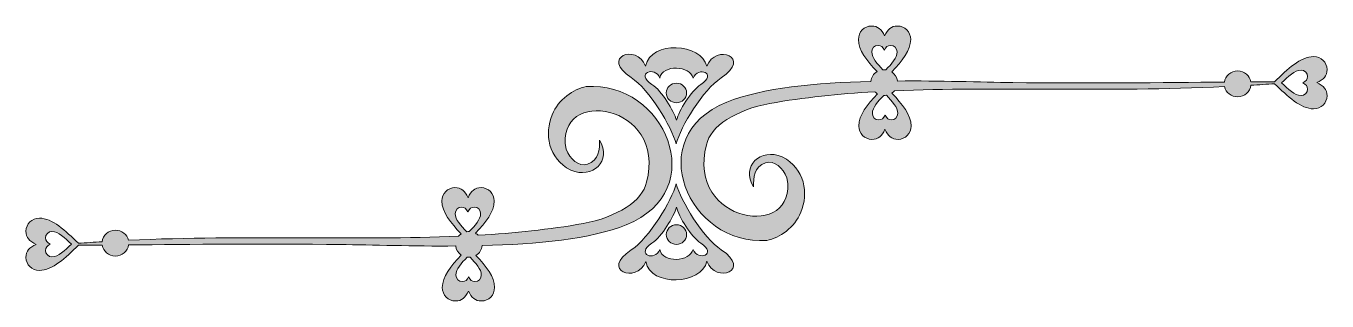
# Model space of a CAD drawing. Header units: inches. Extents: x -530 to 1125, y 245 to 596.
import ezdxf

# ---------------------------------------------------------------- set-up
doc = ezdxf.new("R2010")
doc.units = ezdxf.units.IN
doc.header["$MEASUREMENT"] = 0
doc.layers.add('图层 1', color=7, linetype='Continuous')

# ---------------------------------------------------------------- blocks, each defined once
blk = doc.blocks.new('block 2')
at = {"layer": '图层 1', "true_color": 0xffffff}
h = blk.add_hatch(color=7, dxfattribs=at)
h.dxf.hatch_style = 2
edge = h.paths.add_edge_path()
edge.add_spline(control_points=[(1112.2, 523.4), (1120.7, 527.5), (1125, 531.7), (1125, 540), (1125, 549.2), (1117.4, 556.6), (1108, 556.6), (1091.4, 556.6), (1074.8, 540.7), (1058.2, 524.5), (1048.9, 524.5), (1038.8, 524.4), (1028.1, 524.4), (1026.9, 532.3), (1019.9, 538.3), (1011.3, 538.3), (1002.7, 538.3), (995.6, 532.1), (994.5, 524.1), (917.2, 523.5), (818.7, 522.4), (725.3, 523.5), (684.8, 524.1), (632.4, 525.9), (578.5, 525.5), (577.8, 530.3), (575.2, 534.4), (571.3, 537), (584.4, 550.9), (595.4, 564.7), (595.4, 578.5), (595.4, 587.9), (588, 595.5), (578.8, 595.5), (570.5, 595.5), (566.3, 591.3), (562.2, 582.8), (558, 591.3), (553.8, 595.5), (545.5, 595.5), (536.3, 595.5), (528.9, 587.9), (528.9, 578.5), (528.9, 564.8), (539.7, 551.1), (552.6, 537.4), (548.2, 534.8), (545.2, 530.3), (544.7, 525), (475.2, 523.3), (406.7, 516.9), (361.4, 498.6), (252.1, 454.5), (312.9, 314.9), (412.4, 322.7), (429, 325.9), (447.6, 338.9), (455.8, 358.5), (465.6, 382.2), (461.1, 414.3), (432.1, 428.9), (404.2, 440.9), (379.5, 417.2), (395.3, 390.7), (395.3, 402.6), (396.2, 416.3), (410.8, 421.3), (422.4, 425.2), (432.5, 414.6), (438, 402.4), (452.9, 321.6), (309.1, 344.2), (335.6, 444.3), (340, 467.7), (373.8, 489.2), (416.4, 496.9), (459.3, 504.6), (503.8, 509.1), (549.6, 511.8), (550.7, 510.8), (551.9, 510), (553.1, 509.2), (540.2, 495.6), (529.4, 481.9), (529.4, 468.2), (529.4, 458.8), (536.9, 451.2), (546.1, 451.2), (554.4, 451.2), (558.6, 455.5), (562.7, 464), (566.9, 455.5), (571, 451.2), (579.4, 451.2), (588.5, 451.2), (596, 458.8), (596, 468.2), (596, 482.2), (584.7, 496.1), (571.5, 510.1), (572.7, 510.9), (573.8, 511.9), (574.7, 513), (703.8, 518.6), (844.1, 511.2), (994.7, 518.3), (996.4, 510.9), (1003.2, 505.4), (1011.3, 505.4), (1020.1, 505.4), (1027.3, 511.8), (1028.2, 520.1), (1038.2, 520.7), (1048.3, 521.3), (1058.4, 522.1), (1074.9, 505.9), (1091.5, 490.1), (1108, 490.1), (1117.4, 490.1), (1125, 497.5), (1125, 506.7), (1125, 515), (1120.7, 519.2), (1112.2, 523.4)], knot_values=[0, 0, 0, 0, 1, 1, 1, 2, 2, 2, 3, 3, 3, 4, 4, 4, 5, 5, 5, 6, 6, 6, 7, 7, 7, 8, 8, 8, 9, 9, 9, 10, 10, 10, 11, 11, 11, 12, 12, 12, 13, 13, 13, 14, 14, 14, 15, 15, 15, 16, 16, 16, 17, 17, 17, 18, 18, 18, 19, 19, 19, 20, 20, 20, 21, 21, 21, 22, 22, 22, 23, 23, 23, 24, 24, 24, 25, 25, 25, 26, 26, 26, 27, 27, 27, 28, 28, 28, 29, 29, 29, 30, 30, 30, 31, 31, 31, 32, 32, 32, 33, 33, 33, 34, 34, 34, 35, 35, 35, 36, 36, 36, 37, 37, 37, 38, 38, 38, 39, 39, 39, 40, 40, 40, 41, 41, 41, 41], degree=3, periodic=1)
edge = h.paths.add_edge_path()
edge.add_spline(control_points=[(545.9, 562.6), (545.9, 567.1), (549.5, 570.8), (553.9, 570.8), (557.9, 570.8), (560, 568.7), (562, 564.6), (564, 568.7), (566, 570.8), (570.1, 570.8), (574.5, 570.8), (578.1, 567.1), (578.1, 562.6), (578.1, 554.9), (571.2, 547.3), (563.8, 539.7), (563.1, 539.8), (562.4, 539.9), (561.6, 539.9), (561.1, 539.9), (560.6, 539.8), (560.1, 539.8), (552.7, 547.4), (545.9, 555), (545.9, 562.6)], knot_values=[0, 0, 0, 0, 1, 1, 1, 2, 2, 2, 3, 3, 3, 4, 4, 4, 5, 5, 5, 6, 6, 6, 7, 7, 7, 8, 8, 8, 8], degree=3, periodic=1)
edge = h.paths.add_edge_path()
edge.add_spline(control_points=[(579, 484.2), (579, 479.6), (575.4, 476), (570.9, 476), (566.9, 476), (564.9, 478), (562.9, 482.1), (560.9, 478), (558.8, 476), (554.8, 476), (550.3, 476), (546.7, 479.6), (546.7, 484.2), (546.7, 491.8), (553.7, 499.4), (561.1, 507.1), (561.3, 507), (561.4, 507), (561.6, 507), (562.6, 507), (563.5, 507.1), (564.5, 507.3), (572, 499.6), (579, 491.9), (579, 484.2)], knot_values=[0, 0, 0, 0, 1, 1, 1, 2, 2, 2, 3, 3, 3, 4, 4, 4, 5, 5, 5, 6, 6, 6, 7, 7, 7, 8, 8, 8, 8], degree=3, periodic=1)
edge = h.paths.add_edge_path()
edge.add_spline(control_points=[(1100.3, 515.1), (1100.3, 510.7), (1096.6, 507), (1092, 507), (1083.8, 507), (1075.6, 515.1), (1067.3, 523.2), (1075.6, 531.3), (1083.8, 539.3), (1092, 539.3), (1096.6, 539.3), (1100.3, 535.7), (1100.3, 531.3), (1100.3, 527.2), (1098.2, 525.2), (1094.1, 523.2), (1098.2, 521.2), (1100.3, 519.2), (1100.3, 515.1)], knot_values=[0, 0, 0, 0, 1, 1, 1, 2, 2, 2, 3, 3, 3, 4, 4, 4, 5, 5, 5, 6, 6, 6, 6], degree=3, periodic=1)
h = blk.add_hatch(color=7, dxfattribs=at)
h.dxf.hatch_style = 2
edge = h.paths.add_edge_path()
edge.add_spline(control_points=[(239.9, 529.8), (263, 514.7), (291.1, 467.5), (297.1, 445.5), (303, 467.5), (331.1, 514.4), (354.3, 529.5), (394.3, 555.6), (347.5, 573.5), (336, 544.3), (329.8, 573.8), (264.6, 577.5), (258.2, 544.6), (246.7, 573.7), (199.9, 555.8), (239.9, 529.8)], knot_values=[0, 0, 0, 0, 1, 1, 1, 2, 2, 2, 3, 3, 3, 4, 4, 4, 5, 5, 5, 5], degree=3, periodic=1)
edge = h.paths.add_edge_path()
edge.add_spline(control_points=[(276.3, 529.2), (279.7, 547.1), (315.1, 545.1), (318.5, 529.1), (324.8, 544.9), (350.1, 535.2), (328.4, 521.1), (315.9, 512.9), (300.6, 487.4), (297.4, 475.5), (294.1, 487.4), (278.9, 513), (266.3, 521.2), (244.6, 535.4), (270, 545.1), (276.3, 529.2)], knot_values=[0, 0, 0, 0, 1, 1, 1, 2, 2, 2, 3, 3, 3, 4, 4, 4, 5, 5, 5, 5], degree=3, periodic=1)
h = blk.add_hatch(color=7, dxfattribs=at)
h.dxf.hatch_style = 2
edge = h.paths.add_edge_path()
edge.add_spline(control_points=[(50.3, 316), (119.9, 317.7), (188.3, 324.1), (233.6, 342.4), (342.9, 386.5), (282.2, 526.1), (182.6, 518.3), (166.1, 515.1), (147.4, 502.1), (139.3, 482.5), (129.4, 458.8), (133.9, 426.7), (162.9, 412.1), (190.9, 400.1), (215.6, 423.8), (199.7, 450.3), (199.8, 438.4), (198.8, 424.7), (184.2, 419.7), (172.6, 415.8), (162.5, 426.4), (157, 438.6), (142.1, 519.4), (285.9, 496.8), (259.4, 396.7), (255.1, 373.3), (221.2, 351.8), (178.6, 344.1), (135.7, 336.4), (91.3, 331.9), (45.4, 329.2), (44.4, 330.2), (43.2, 331), (41.9, 331.7), (54.8, 345.4), (65.6, 359.1), (65.6, 372.8), (65.6, 382.2), (58.1, 389.8), (48.9, 389.8), (40.6, 389.8), (36.5, 385.5), (32.3, 377), (28.1, 385.5), (24, 389.8), (15.7, 389.8), (6.5, 389.8), (-1, 382.2), (-1, 372.8), (-1, 358.8), (10.3, 344.9), (23.5, 330.9), (22.3, 330.1), (21.3, 329.1), (20.3, 328), (-108.8, 322.4), (-249.1, 329.8), (-399.7, 322.8), (-401.4, 330.1), (-408.2, 335.6), (-416.3, 335.6), (-425.1, 335.6), (-432.3, 329.2), (-433.2, 320.9), (-443.2, 320.3), (-453.3, 319.7), (-463.4, 318.9), (-479.9, 335.1), (-496.4, 350.9), (-513, 350.9), (-522.4, 350.9), (-530, 343.5), (-530, 334.3), (-530, 326), (-525.7, 321.8), (-517.2, 317.6), (-525.7, 313.5), (-530, 309.3), (-530, 301), (-530, 291.8), (-522.4, 284.4), (-513, 284.4), (-496.4, 284.4), (-479.8, 300.2), (-463.2, 316.5), (-453.8, 316.5), (-443.8, 316.6), (-433.1, 316.6), (-431.8, 308.7), (-424.8, 302.7), (-416.3, 302.7), (-407.7, 302.7), (-400.6, 308.9), (-399.5, 316.9), (-322.2, 317.5), (-223.7, 318.6), (-130.3, 317.4), (-89.8, 316.9), (-37.4, 315.1), (16.6, 315.5), (17.2, 310.7), (19.8, 306.6), (23.7, 304), (10.6, 290.1), (-0.4, 276.3), (-0.4, 262.5), (-0.4, 253.1), (7, 245.5), (16.2, 245.5), (24.5, 245.5), (28.7, 249.7), (32.9, 258.2), (37, 249.7), (41.2, 245.5), (49.5, 245.5), (58.7, 245.5), (66.1, 253.1), (66.1, 262.5), (66.1, 276.2), (55.3, 289.9), (42.4, 303.6), (46.8, 306.2), (49.8, 310.7), (50.3, 316)], knot_values=[0, 0, 0, 0, 1, 1, 1, 2, 2, 2, 3, 3, 3, 4, 4, 4, 5, 5, 5, 6, 6, 6, 7, 7, 7, 8, 8, 8, 9, 9, 9, 10, 10, 10, 11, 11, 11, 12, 12, 12, 13, 13, 13, 14, 14, 14, 15, 15, 15, 16, 16, 16, 17, 17, 17, 18, 18, 18, 19, 19, 19, 20, 20, 20, 21, 21, 21, 22, 22, 22, 23, 23, 23, 24, 24, 24, 25, 25, 25, 26, 26, 26, 27, 27, 27, 28, 28, 28, 29, 29, 29, 30, 30, 30, 31, 31, 31, 32, 32, 32, 33, 33, 33, 34, 34, 34, 35, 35, 35, 36, 36, 36, 37, 37, 37, 38, 38, 38, 39, 39, 39, 40, 40, 40, 41, 41, 41, 41], degree=3, periodic=1)
edge = h.paths.add_edge_path()
edge.add_spline(control_points=[(-497, 301.7), (-501.6, 301.7), (-505.2, 305.3), (-505.2, 309.7), (-505.2, 313.8), (-503.2, 315.8), (-499.1, 317.8), (-503.2, 319.8), (-505.2, 321.8), (-505.2, 325.9), (-505.2, 330.3), (-501.6, 334), (-497, 334), (-488.8, 334), (-480.5, 325.9), (-472.3, 317.8), (-480.5, 309.7), (-488.8, 301.7), (-497, 301.7)], knot_values=[0, 0, 0, 0, 1, 1, 1, 2, 2, 2, 3, 3, 3, 4, 4, 4, 5, 5, 5, 6, 6, 6, 6], degree=3, periodic=1)
edge = h.paths.add_edge_path()
edge.add_spline(control_points=[(16, 356.8), (16, 361.4), (19.6, 365), (24.1, 365), (28.1, 365), (30.1, 363), (32.1, 358.9), (34.2, 363), (36.2, 365), (40.2, 365), (44.7, 365), (48.3, 361.4), (48.3, 356.8), (48.3, 349.2), (41.4, 341.6), (33.9, 333.9), (33.8, 334), (33.6, 334), (33.4, 334), (32.4, 334), (31.5, 333.9), (30.6, 333.7), (23, 341.4), (16, 349.1), (16, 356.8)], knot_values=[0, 0, 0, 0, 1, 1, 1, 2, 2, 2, 3, 3, 3, 4, 4, 4, 5, 5, 5, 6, 6, 6, 7, 7, 7, 8, 8, 8, 8], degree=3, periodic=1)
edge = h.paths.add_edge_path()
edge.add_spline(control_points=[(49.2, 278.4), (49.2, 273.9), (45.6, 270.2), (41.1, 270.2), (37.1, 270.2), (35.1, 272.3), (33, 276.4), (31, 272.3), (29, 270.2), (25, 270.2), (20.5, 270.2), (16.9, 273.9), (16.9, 278.4), (16.9, 286.1), (23.8, 293.7), (31.2, 301.3), (31.9, 301.2), (32.7, 301.1), (33.4, 301.1), (33.9, 301.1), (34.4, 301.2), (34.9, 301.2), (42.3, 293.6), (49.2, 286), (49.2, 278.4)], knot_values=[0, 0, 0, 0, 1, 1, 1, 2, 2, 2, 3, 3, 3, 4, 4, 4, 5, 5, 5, 6, 6, 6, 7, 7, 7, 8, 8, 8, 8], degree=3, periodic=1)
h = blk.add_hatch(color=7, dxfattribs=at)
h.dxf.hatch_style = 2
edge = h.paths.add_edge_path()
edge.add_spline(control_points=[(297.4, 497.8), (304.5, 497.8), (310.3, 503.4), (310.3, 510.3), (310.3, 517.1), (304.5, 522.7), (297.4, 522.7), (290.2, 522.7), (284.5, 517.1), (284.5, 510.3), (284.5, 503.4), (290.2, 497.8), (297.4, 497.8)], knot_values=[0, 0, 0, 0, 1, 1, 1, 2, 2, 2, 3, 3, 3, 4, 4, 4, 4], degree=3, periodic=1)
h = blk.add_hatch(color=7, dxfattribs=at)
h.dxf.hatch_style = 2
edge = h.paths.add_edge_path()
edge.add_spline(control_points=[(354.4, 310.7), (331.2, 325.9), (303, 372.8), (297.1, 394.8), (291.2, 372.8), (263.1, 325.6), (239.9, 310.5), (200, 284.4), (246.7, 266.6), (258.3, 295.7), (264.6, 262.8), (329.9, 266.5), (336, 296), (347.6, 266.8), (394.3, 284.7), (354.4, 310.7)], knot_values=[0, 0, 0, 0, 1, 1, 1, 2, 2, 2, 3, 3, 3, 4, 4, 4, 5, 5, 5, 5], degree=3, periodic=1)
edge = h.paths.add_edge_path()
edge.add_spline(control_points=[(318.5, 311.2), (315.2, 295.2), (279.8, 293.2), (276.3, 311.1), (270, 295.2), (244.7, 304.9), (266.3, 319.1), (278.9, 327.3), (294.2, 352.9), (297.4, 364.8), (300.6, 352.9), (315.9, 327.4), (328.5, 319.2), (350.2, 305.1), (324.8, 295.4), (318.5, 311.2)], knot_values=[0, 0, 0, 0, 1, 1, 1, 2, 2, 2, 3, 3, 3, 4, 4, 4, 5, 5, 5, 5], degree=3, periodic=1)
h = blk.add_hatch(color=7, dxfattribs=at)
h.dxf.hatch_style = 2
edge = h.paths.add_edge_path()
edge.add_spline(control_points=[(297.4, 342.5), (290.3, 342.5), (284.5, 336.9), (284.5, 330), (284.5, 323.1), (290.3, 317.6), (297.4, 317.6), (304.5, 317.6), (310.3, 323.1), (310.3, 330), (310.3, 336.9), (304.5, 342.5), (297.4, 342.5)], knot_values=[0, 0, 0, 0, 1, 1, 1, 2, 2, 2, 3, 3, 3, 4, 4, 4, 4], degree=3, periodic=1)
at = {"layer": '图层 1', "lineweight": 0}
for points, knots in [([(1112.2, 523.4), (1120.7, 527.5), (1125, 531.7), (1125, 540), (1125, 549.2), (1117.4, 556.6), (1108, 556.6), (1091.4, 556.6), (1074.8, 540.7), (1058.2, 524.5), (1048.9, 524.5), (1038.8, 524.4), (1028.1, 524.4), (1026.9, 532.3), (1019.9, 538.3), (1011.3, 538.3), (1002.7, 538.3), (995.6, 532.1), (994.5, 524.1), (917.2, 523.5), (818.7, 522.4), (725.3, 523.5), (684.8, 524.1), (632.4, 525.9), (578.5, 525.5), (577.8, 530.3), (575.2, 534.4), (571.3, 537), (584.4, 550.9), (595.4, 564.7), (595.4, 578.5), (595.4, 587.9), (588, 595.5), (578.8, 595.5), (570.5, 595.5), (566.3, 591.3), (562.2, 582.8), (558, 591.3), (553.8, 595.5), (545.5, 595.5), (536.3, 595.5), (528.9, 587.9), (528.9, 578.5), (528.9, 564.8), (539.7, 551.1), (552.6, 537.4), (548.2, 534.8), (545.2, 530.3), (544.7, 525), (475.2, 523.3), (406.7, 516.9), (361.4, 498.6), (252.1, 454.5), (312.9, 314.9), (412.4, 322.7), (429, 325.9), (447.6, 338.9), (455.8, 358.5), (465.6, 382.2), (461.1, 414.3), (432.1, 428.9), (404.2, 440.9), (379.5, 417.2), (395.3, 390.7), (395.3, 402.6), (396.2, 416.3), (410.8, 421.3), (422.4, 425.2), (432.5, 414.6), (438, 402.4), (452.9, 321.6), (309.1, 344.2), (335.6, 444.3), (340, 467.7), (373.8, 489.2), (416.4, 496.9), (459.3, 504.6), (503.8, 509.1), (549.6, 511.8), (550.7, 510.8), (551.9, 510), (553.1, 509.2), (540.2, 495.6), (529.4, 481.9), (529.4, 468.2), (529.4, 458.8), (536.9, 451.2), (546.1, 451.2), (554.4, 451.2), (558.6, 455.5), (562.7, 464), (566.9, 455.5), (571, 451.2), (579.4, 451.2), (588.5, 451.2), (596, 458.8), (596, 468.2), (596, 482.2), (584.7, 496.1), (571.5, 510.1), (572.7, 510.9), (573.8, 511.9), (574.7, 513), (703.8, 518.6), (844.1, 511.2), (994.7, 518.3), (996.4, 510.9), (1003.2, 505.4), (1011.3, 505.4), (1020.1, 505.4), (1027.3, 511.8), (1028.2, 520.1), (1038.2, 520.7), (1048.3, 521.3), (1058.4, 522.1), (1074.9, 505.9), (1091.5, 490.1), (1108, 490.1), (1117.4, 490.1), (1125, 497.5), (1125, 506.7), (1125, 515), (1120.7, 519.2), (1112.2, 523.4)], [0, 0, 0, 0, 1, 1, 1, 2, 2, 2, 3, 3, 3, 4, 4, 4, 5, 5, 5, 6, 6, 6, 7, 7, 7, 8, 8, 8, 9, 9, 9, 10, 10, 10, 11, 11, 11, 12, 12, 12, 13, 13, 13, 14, 14, 14, 15, 15, 15, 16, 16, 16, 17, 17, 17, 18, 18, 18, 19, 19, 19, 20, 20, 20, 21, 21, 21, 22, 22, 22, 23, 23, 23, 24, 24, 24, 25, 25, 25, 26, 26, 26, 27, 27, 27, 28, 28, 28, 29, 29, 29, 30, 30, 30, 31, 31, 31, 32, 32, 32, 33, 33, 33, 34, 34, 34, 35, 35, 35, 36, 36, 36, 37, 37, 37, 38, 38, 38, 39, 39, 39, 40, 40, 40, 41, 41, 41, 41]), ([(239.9, 529.8), (263, 514.7), (291.1, 467.5), (297.1, 445.5), (303, 467.5), (331.1, 514.4), (354.3, 529.5), (394.3, 555.6), (347.5, 573.5), (336, 544.3), (329.8, 573.8), (264.6, 577.5), (258.2, 544.6), (246.7, 573.7), (199.9, 555.8), (239.9, 529.8)], [0, 0, 0, 0, 1, 1, 1, 2, 2, 2, 3, 3, 3, 4, 4, 4, 5, 5, 5, 5]), ([(545.9, 562.6), (545.9, 567.1), (549.5, 570.8), (553.9, 570.8), (557.9, 570.8), (560, 568.7), (562, 564.6), (564, 568.7), (566, 570.8), (570.1, 570.8), (574.5, 570.8), (578.1, 567.1), (578.1, 562.6), (578.1, 554.9), (571.2, 547.3), (563.8, 539.7), (563.1, 539.8), (562.4, 539.9), (561.6, 539.9), (561.1, 539.9), (560.6, 539.8), (560.1, 539.8), (552.7, 547.4), (545.9, 555), (545.9, 562.6)], [0, 0, 0, 0, 1, 1, 1, 2, 2, 2, 3, 3, 3, 4, 4, 4, 5, 5, 5, 6, 6, 6, 7, 7, 7, 8, 8, 8, 8]), ([(276.3, 529.2), (279.7, 547.1), (315.1, 545.1), (318.5, 529.1), (324.8, 544.9), (350.1, 535.2), (328.4, 521.1), (315.9, 512.9), (300.6, 487.4), (297.4, 475.5), (294.1, 487.4), (278.9, 513), (266.3, 521.2), (244.6, 535.4), (270, 545.1), (276.3, 529.2)], [0, 0, 0, 0, 1, 1, 1, 2, 2, 2, 3, 3, 3, 4, 4, 4, 5, 5, 5, 5]), ([(1100.3, 515.1), (1100.3, 510.7), (1096.6, 507), (1092, 507), (1083.8, 507), (1075.6, 515.1), (1067.3, 523.2), (1075.6, 531.3), (1083.8, 539.3), (1092, 539.3), (1096.6, 539.3), (1100.3, 535.7), (1100.3, 531.3), (1100.3, 527.2), (1098.2, 525.2), (1094.1, 523.2), (1098.2, 521.2), (1100.3, 519.2), (1100.3, 515.1)], [0, 0, 0, 0, 1, 1, 1, 2, 2, 2, 3, 3, 3, 4, 4, 4, 5, 5, 5, 6, 6, 6, 6]), ([(50.3, 316), (119.9, 317.7), (188.3, 324.1), (233.6, 342.4), (342.9, 386.5), (282.2, 526.1), (182.6, 518.3), (166.1, 515.1), (147.4, 502.1), (139.3, 482.5), (129.4, 458.8), (133.9, 426.7), (162.9, 412.1), (190.9, 400.1), (215.6, 423.8), (199.7, 450.3), (199.8, 438.4), (198.8, 424.7), (184.2, 419.7), (172.6, 415.8), (162.5, 426.4), (157, 438.6), (142.1, 519.4), (285.9, 496.8), (259.4, 396.7), (255.1, 373.3), (221.2, 351.8), (178.6, 344.1), (135.7, 336.4), (91.3, 331.9), (45.4, 329.2), (44.4, 330.2), (43.2, 331), (41.9, 331.7), (54.8, 345.4), (65.6, 359.1), (65.6, 372.8), (65.6, 382.2), (58.1, 389.8), (48.9, 389.8), (40.6, 389.8), (36.5, 385.5), (32.3, 377), (28.1, 385.5), (24, 389.8), (15.7, 389.8), (6.5, 389.8), (-1, 382.2), (-1, 372.8), (-1, 358.8), (10.3, 344.9), (23.5, 330.9), (22.3, 330.1), (21.3, 329.1), (20.3, 328), (-108.8, 322.4), (-249.1, 329.8), (-399.7, 322.8), (-401.4, 330.1), (-408.2, 335.6), (-416.3, 335.6), (-425.1, 335.6), (-432.3, 329.2), (-433.2, 320.9), (-443.2, 320.3), (-453.3, 319.7), (-463.4, 318.9), (-479.9, 335.1), (-496.4, 350.9), (-513, 350.9), (-522.4, 350.9), (-530, 343.5), (-530, 334.3), (-530, 326), (-525.7, 321.8), (-517.2, 317.6), (-525.7, 313.5), (-530, 309.3), (-530, 301), (-530, 291.8), (-522.4, 284.4), (-513, 284.4), (-496.4, 284.4), (-479.8, 300.2), (-463.2, 316.5), (-453.8, 316.5), (-443.8, 316.6), (-433.1, 316.6), (-431.8, 308.7), (-424.8, 302.7), (-416.3, 302.7), (-407.7, 302.7), (-400.6, 308.9), (-399.5, 316.9), (-322.2, 317.5), (-223.7, 318.6), (-130.3, 317.4), (-89.8, 316.9), (-37.4, 315.1), (16.6, 315.5), (17.2, 310.7), (19.8, 306.6), (23.7, 304), (10.6, 290.1), (-0.4, 276.3), (-0.4, 262.5), (-0.4, 253.1), (7, 245.5), (16.2, 245.5), (24.5, 245.5), (28.7, 249.7), (32.9, 258.2), (37, 249.7), (41.2, 245.5), (49.5, 245.5), (58.7, 245.5), (66.1, 253.1), (66.1, 262.5), (66.1, 276.2), (55.3, 289.9), (42.4, 303.6), (46.8, 306.2), (49.8, 310.7), (50.3, 316)], [0, 0, 0, 0, 1, 1, 1, 2, 2, 2, 3, 3, 3, 4, 4, 4, 5, 5, 5, 6, 6, 6, 7, 7, 7, 8, 8, 8, 9, 9, 9, 10, 10, 10, 11, 11, 11, 12, 12, 12, 13, 13, 13, 14, 14, 14, 15, 15, 15, 16, 16, 16, 17, 17, 17, 18, 18, 18, 19, 19, 19, 20, 20, 20, 21, 21, 21, 22, 22, 22, 23, 23, 23, 24, 24, 24, 25, 25, 25, 26, 26, 26, 27, 27, 27, 28, 28, 28, 29, 29, 29, 30, 30, 30, 31, 31, 31, 32, 32, 32, 33, 33, 33, 34, 34, 34, 35, 35, 35, 36, 36, 36, 37, 37, 37, 38, 38, 38, 39, 39, 39, 40, 40, 40, 41, 41, 41, 41]), ([(297.4, 497.8), (304.5, 497.8), (310.3, 503.4), (310.3, 510.3), (310.3, 517.1), (304.5, 522.7), (297.4, 522.7), (290.2, 522.7), (284.5, 517.1), (284.5, 510.3), (284.5, 503.4), (290.2, 497.8), (297.4, 497.8)], [0, 0, 0, 0, 1, 1, 1, 2, 2, 2, 3, 3, 3, 4, 4, 4, 4]), ([(579, 484.2), (579, 479.6), (575.4, 476), (570.9, 476), (566.9, 476), (564.9, 478), (562.9, 482.1), (560.9, 478), (558.8, 476), (554.8, 476), (550.3, 476), (546.7, 479.6), (546.7, 484.2), (546.7, 491.8), (553.7, 499.4), (561.1, 507.1), (561.3, 507), (561.4, 507), (561.6, 507), (562.6, 507), (563.5, 507.1), (564.5, 507.3), (572, 499.6), (579, 491.9), (579, 484.2)], [0, 0, 0, 0, 1, 1, 1, 2, 2, 2, 3, 3, 3, 4, 4, 4, 5, 5, 5, 6, 6, 6, 7, 7, 7, 8, 8, 8, 8]), ([(354.4, 310.7), (331.2, 325.9), (303, 372.8), (297.1, 394.8), (291.2, 372.8), (263.1, 325.6), (239.9, 310.5), (200, 284.4), (246.7, 266.6), (258.3, 295.7), (264.6, 262.8), (329.9, 266.5), (336, 296), (347.6, 266.8), (394.3, 284.7), (354.4, 310.7)], [0, 0, 0, 0, 1, 1, 1, 2, 2, 2, 3, 3, 3, 4, 4, 4, 5, 5, 5, 5]), ([(16, 356.8), (16, 361.4), (19.6, 365), (24.1, 365), (28.1, 365), (30.1, 363), (32.1, 358.9), (34.2, 363), (36.2, 365), (40.2, 365), (44.7, 365), (48.3, 361.4), (48.3, 356.8), (48.3, 349.2), (41.4, 341.6), (33.9, 333.9), (33.8, 334), (33.6, 334), (33.4, 334), (32.4, 334), (31.5, 333.9), (30.6, 333.7), (23, 341.4), (16, 349.1), (16, 356.8)], [0, 0, 0, 0, 1, 1, 1, 2, 2, 2, 3, 3, 3, 4, 4, 4, 5, 5, 5, 6, 6, 6, 7, 7, 7, 8, 8, 8, 8]), ([(318.5, 311.2), (315.2, 295.2), (279.8, 293.2), (276.3, 311.1), (270, 295.2), (244.7, 304.9), (266.3, 319.1), (278.9, 327.3), (294.2, 352.9), (297.4, 364.8), (300.6, 352.9), (315.9, 327.4), (328.5, 319.2), (350.2, 305.1), (324.8, 295.4), (318.5, 311.2)], [0, 0, 0, 0, 1, 1, 1, 2, 2, 2, 3, 3, 3, 4, 4, 4, 5, 5, 5, 5]), ([(-497, 301.7), (-501.6, 301.7), (-505.2, 305.3), (-505.2, 309.7), (-505.2, 313.8), (-503.2, 315.8), (-499.1, 317.8), (-503.2, 319.8), (-505.2, 321.8), (-505.2, 325.9), (-505.2, 330.3), (-501.6, 334), (-497, 334), (-488.8, 334), (-480.5, 325.9), (-472.3, 317.8), (-480.5, 309.7), (-488.8, 301.7), (-497, 301.7)], [0, 0, 0, 0, 1, 1, 1, 2, 2, 2, 3, 3, 3, 4, 4, 4, 5, 5, 5, 6, 6, 6, 6]), ([(297.4, 342.5), (290.3, 342.5), (284.5, 336.9), (284.5, 330), (284.5, 323.1), (290.3, 317.6), (297.4, 317.6), (304.5, 317.6), (310.3, 323.1), (310.3, 330), (310.3, 336.9), (304.5, 342.5), (297.4, 342.5)], [0, 0, 0, 0, 1, 1, 1, 2, 2, 2, 3, 3, 3, 4, 4, 4, 4]), ([(49.2, 278.4), (49.2, 273.9), (45.6, 270.2), (41.1, 270.2), (37.1, 270.2), (35.1, 272.3), (33, 276.4), (31, 272.3), (29, 270.2), (25, 270.2), (20.5, 270.2), (16.9, 273.9), (16.9, 278.4), (16.9, 286.1), (23.8, 293.7), (31.2, 301.3), (31.9, 301.2), (32.7, 301.1), (33.4, 301.1), (33.9, 301.1), (34.4, 301.2), (34.9, 301.2), (42.3, 293.6), (49.2, 286), (49.2, 278.4)], [0, 0, 0, 0, 1, 1, 1, 2, 2, 2, 3, 3, 3, 4, 4, 4, 5, 5, 5, 6, 6, 6, 7, 7, 7, 8, 8, 8, 8])]:
    blk.add_open_spline(points, degree=3, knots=knots, dxfattribs=at)

msp = doc.modelspace()

# ---------------------------------------------------------------- block references
at = {"layer": '图层 1'}
msp.add_blockref('block 2', (0, 0), dxfattribs=at)

doc.saveas('drawing.dxf')
